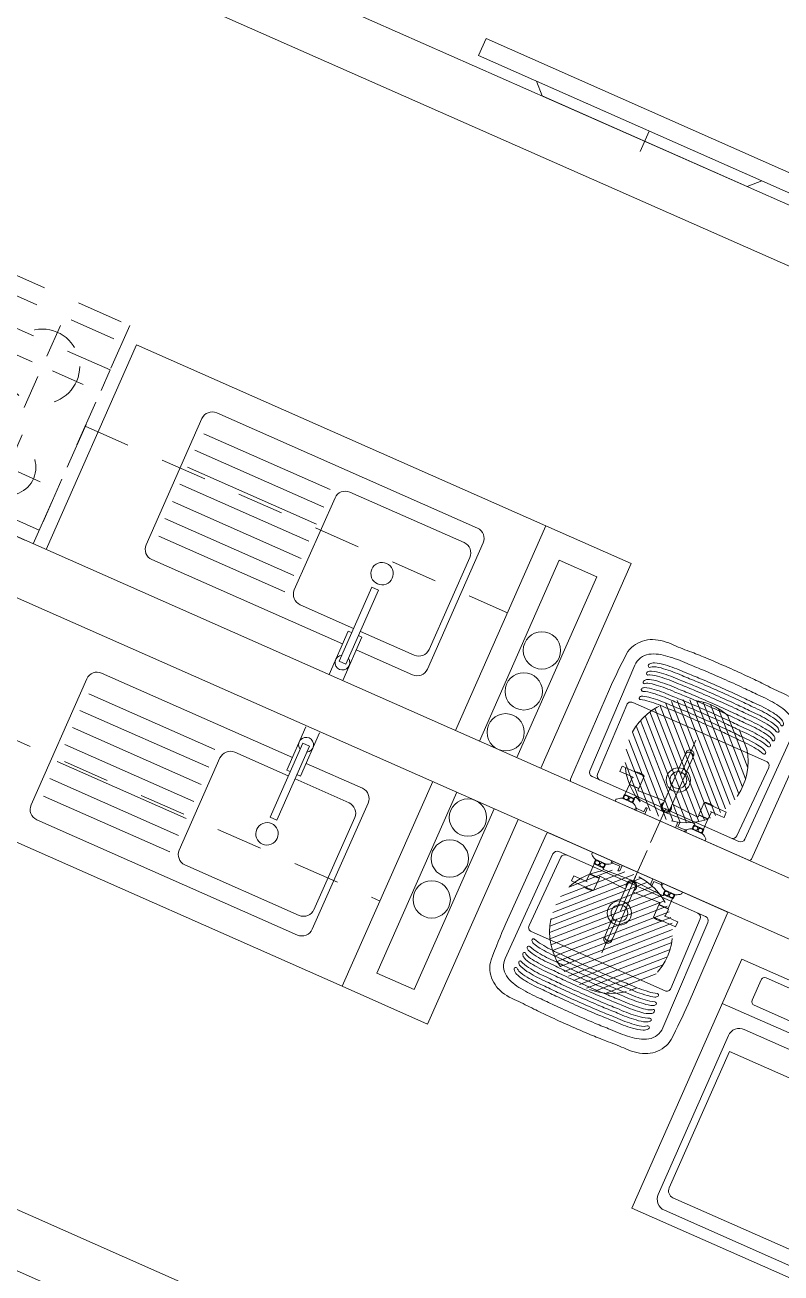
# Model space of a CAD drawing. Header units: millimetres. Extents: x 2471 to 2909, y 1327 to 1568.
# Drawn here: x 2635.11 to 2637.137, y 1394.422 to 1397.768 of the extents above; entities that cross this region are included whole.
import ezdxf
from ezdxf.xclip import XClip

# ---------------------------------------------------------------- set-up
doc = ezdxf.new("R2010")
doc.units = ezdxf.units.MM
doc.header["$XCLIPFRAME"] = 2
doc.set_wipeout_variables(frame=1)
for name, pattern in [('ACAD_ISO07W100', [3, 0, -3]), ('DASHDOT', [1, 0.5, -0.25, 0, -0.25]), ('HIDDEN', [0.375, 0.25, -0.125]), ('HIDDEN2', [0.1875, 0.125, -0.0625])]:
    doc.linetypes.add(name, pattern=pattern)
doc.layers.get('0').update_dxf_attribs({"color": 251, "lineweight": 9})
for name, color, linetype, lineweight in [('A-04', 251, 'Continuous', 13), ('A-ESTRUCTURA-HATCH', 251, 'Continuous', 13), ('A-HATCH', 251, 'Continuous', 13), ('A-MOBILIARIO', 251, 'Continuous', 13), ('A-MURO BAJO', 251, 'Continuous', 13), ('A-MUROS', 251, 'Continuous', 13), ('A-PROYECCIONES', 251, 'HIDDEN', 13), ('DLP_EQUIPAMIENTO', 251, 'Continuous', 13), ('DLP_VERDE', 251, 'Continuous', 13)]:
    doc.layers.add(name, color=color, linetype=linetype, lineweight=lineweight)

# ---------------------------------------------------------------- blocks, each defined once
blk = doc.blocks.new('EST P1')
at = {"layer": 'A-ESTRUCTURA-HATCH'}
h = blk.add_hatch(dxfattribs=at)
h.set_pattern_fill('ANSI31', color=256, scale=0.02)
h.set_pattern_definition([(45, (-226392.07709, -8188203.05961), (-0.04490128060535, 0.04490128060535), [])])
h.paths.add_polyline_path([(-3.61, 5.05), (-3.61, 4.85), (-44.785, 4.85), (-44.785, -0.15), (-46.99, -0.15), (-46.99, -11.15), (-3.61, -11.1501), (-3.61, -11.4001), (-47.24, -11.4001), (-47.24, 0.15), (-45.035, 0.15), (-45.035, 5.05)])
h.paths.add_polyline_path([(5.8757, 4.85), (5.8757, 5.05), (35.53, 5.05), (35.53, 4.85)])
h.paths.add_polyline_path([(47.915, 5.05), (35.58, 5.05), (35.58, 4.85), (47.915, 4.85)])
h.paths.add_polyline_path([(51.865, 4.85), (53.3757, 4.85), (53.3757, 5.05), (51.865, 5.05)])
edge = h.paths.add_edge_path()
edge.add_arc((63.3007, -0.15), 9.7, 360, 540)
edge.add_line((53.6007, -0.15), (53.8007, -0.15))
edge.add_arc((63.3007, -0.15), 9.5, 0.90471, 180, ccw=False)
edge.add_line((72.7995, 0), (70.3507, 0))
edge.add_line((70.3507, 0), (70.3507, -0.1499))
edge.add_line((70.3507, -0.1499), (73.0007, -0.15))
edge = h.paths.add_edge_path()
edge.add_arc((63.3007, -0.15), 3.3, 0.0009, 49.9947)
edge.add_line((65.4221, 2.3777), (65.4222, -0.15))
edge.add_line((65.4222, -0.15), (65.2722, -0.15))
edge.add_line((65.2722, -0.15), (65.2721, 2.4964))
edge.add_arc((63.3007, -0.15), 3.3, 53.3166, 180)
edge.add_line((60.0007, -0.15), (59.8007, -0.15))
edge.add_arc((63.3007, -0.15), 3.5, 2.4574, 179.9999, ccw=False)
edge.add_line((66.7975, 0.0001), (69.4507, 0))
edge.add_line((69.4507, 0), (69.4507, -0.1499))
edge.add_line((69.4507, -0.1499), (66.6007, -0.1499))
h.paths.add_polyline_path([(-3.56, -11.15), (35.53, -11.15), (35.53, -11.4001), (-3.56, -11.4001)])
h.paths.add_polyline_path([(35.58, -11.1501), (71.88, -11.1501), (71.88, -11.4001), (35.58, -11.4)])
blk = doc.blocks.new('A$C47ad906b')
at = {"linetype": 'ACAD_ISO07W100'}
blk.add_blockref('EST P1', (27.0859, 53.6317), dxfattribs=at)
blk = doc.blocks.new('MEZCLADORA-P')
at = {"color": 251, "linetype": 'DASHDOT', "ltscale": 0.07}
blk.add_line((0, 0.2633), (0, -0.2869), dxfattribs=at)
at = {"color": 7}
for p, q in [((-0.1318, 0), (-0.0713, 0)), ((-0.0713, 0), (-0.0713, -0.0048)), ((0.0714, 0), (0.1319, 0)), ((0.1319, 0), (0.1319, -0.0048)), ((-0.1318, 0), (-0.1318, -0.0048)), ((-0.1178, -0.0145), (-0.0853, -0.0145)), ((-0.0875, -0.0265), (-0.1157, -0.0265)), ((-0.1141, -0.0265), (-0.1146, -0.027)), ((-0.0886, -0.027), (-0.1146, -0.027)), ((-0.1146, -0.027), (-0.1146, -0.056)), ((-0.0891, -0.0265), (-0.0886, -0.027)), ((-0.0886, -0.027), (-0.0886, -0.0285)), ((-0.0865, -0.0305), (-0.0015, -0.0262)), ((0.086, -0.0304), (0.0015, -0.0262)), ((0.0714, 0), (0.0714, -0.0048)), ((0.0854, -0.0145), (0.1179, -0.0145)), ((0.1157, -0.0265), (0.0875, -0.0265)), ((0.0886, -0.0265), (0.0881, -0.027)), ((0.1151, -0.027), (0.0881, -0.027)), ((0.0881, -0.0285), (0.0881, -0.027)), ((0.1146, -0.0265), (0.1151, -0.027)), ((0.1151, -0.056), (0.1151, -0.027)), ((-0.0876, -0.057), (-0.1156, -0.057)), ((-0.1156, -0.057), (-0.1156, -0.078)), ((-0.1146, -0.056), (-0.0886, -0.056)), ((-0.1141, -0.0565), (-0.1146, -0.056)), ((-0.0891, -0.0565), (-0.1141, -0.0565)), ((-0.0891, -0.0565), (-0.0886, -0.056)), ((-0.0886, -0.0525), (-0.0886, -0.056)), ((-0.0876, -0.057), (-0.0876, -0.093)), ((-0.0865, -0.0505), (-0.011, -0.0543)), ((-0.011, -0.0405), (-0.011, -0.0805)), ((0.011, -0.0805), (0.011, -0.0405)), ((0.086, -0.0506), (0.011, -0.0543)), ((0.1156, -0.057), (0.0876, -0.057)), ((0.0876, -0.057), (0.0876, -0.093)), ((0.0881, -0.056), (0.0881, -0.0525)), ((0.0881, -0.056), (0.1151, -0.056)), ((0.0886, -0.0565), (0.0881, -0.056)), ((0.1146, -0.0565), (0.0886, -0.0565)), ((0.0896, -0.0565), (0.0896, -0.057)), ((0.0926, -0.0379), (0.0926, -0.0379)), ((0.1136, -0.0565), (0.1136, -0.057)), ((0.1146, -0.0565), (0.1151, -0.056)), ((0.1156, -0.057), (0.1156, -0.078)), ((-0.1526, -0.078), (-0.1501, -0.078)), ((-0.1526, -0.093), (-0.1526, -0.078)), ((-0.1501, -0.093), (-0.1526, -0.093)), ((-0.1242, -0.078), (-0.1501, -0.078)), ((-0.1501, -0.093), (-0.1242, -0.093)), ((-0.1129, -0.078), (-0.1242, -0.078)), ((-0.1242, -0.093), (-0.1129, -0.093)), ((-0.1137, -0.093), (-0.1137, -0.0932)), ((-0.0876, -0.093), (-0.1129, -0.093)), ((-0.1031, -0.0954), (-0.1001, -0.0954)), ((-0.0895, -0.093), (-0.0895, -0.0932)), ((-0.011, -0.0805), (-0.011, -0.1514)), ((0.011, -0.0805), (0.011, -0.1514)), ((0.1129, -0.093), (0.0876, -0.093)), ((0.0895, -0.093), (0.0895, -0.0932)), ((0.1001, -0.0954), (0.1031, -0.0954)), ((0.1242, -0.078), (0.1129, -0.078)), ((0.1129, -0.093), (0.1242, -0.093)), ((0.1137, -0.093), (0.1137, -0.0932)), ((0.1501, -0.078), (0.1242, -0.078)), ((0.1242, -0.093), (0.1501, -0.093)), ((0.1501, -0.078), (0.1526, -0.078)), ((0.1526, -0.093), (0.1501, -0.093)), ((0.1526, -0.093), (0.1526, -0.078)), ((-0.011, -0.1514), (-0.011, -0.1885)), ((0.011, -0.1885), (0.011, -0.1514)), ((-0.011, -0.1885), (-0.011, -0.1905)), ((-0.011, -0.1969), (-0.011, -0.1905)), ((0.011, -0.1885), (0.011, -0.1905)), ((0.011, -0.1969), (0.011, -0.1905))]:
    blk.add_line(p, q, dxfattribs=at)
for centre, radius, start, end in [((-0.1303, -0.0048), 0.0015, 180, 228.4626), ((-0.0982, 0.0315), 0.05, 228.4626, 246.8453), ((-0.1083, -0.0205), 0.0095, 140.8333, 144.6655), ((-0.1083, -0.0205), 0.0095, 215.3345, 219.1667), ((-0.0948, -0.0205), 0.0095, 35.3345, 39.1667), ((-0.0948, -0.0205), 0.0095, 320.8333, 324.6655), ((-0.105, 0.0315), 0.05, 293.1547, 311.5374), ((-0.0728, -0.0048), 0.0015, 311.5374, 0), ((0, -0.0405), 0.0143, 320.0451, 219.9549), ((0, -0.0405), 0.0143, 320.5275, 219.4725), ((0, -0.0405), 0.014, 321.7868, 218.2132), ((0, -0.0405), 0.011, 0, 180), ((0.0729, -0.0048), 0.0015, 180, 228.4626), ((0.105, 0.0315), 0.05, 228.4626, 246.8453), ((0.0949, -0.0205), 0.0095, 140.8333, 144.6655), ((0.0949, -0.0205), 0.0095, 215.3345, 219.1667), ((0.1084, -0.0205), 0.0095, 35.3345, 39.1667), ((0.1084, -0.0205), 0.0095, 320.8333, 324.6655), ((0.0982, 0.0315), 0.05, 293.1547, 311.5374), ((0.1304, -0.0048), 0.0015, 311.5374, 0), ((-0.1127, -0.0932), 0.001, 180, 255.7593), ((-0.1031, -0.0554), 0.04, 255.7593, 270), ((-0.1001, -0.0554), 0.04, 270, 284.2407), ((-0.0905, -0.0932), 0.001, 284.2407, 0), ((0.0905, -0.0932), 0.001, 180, 255.7593), ((0.1001, -0.0554), 0.04, 255.7593, 270), ((0.1031, -0.0554), 0.04, 270, 284.2407), ((0.1127, -0.0932), 0.001, 284.2407, 0)]:
    blk.add_arc(centre, radius, start, end, dxfattribs=at)
for centre, major_axis, ratio, start_param, end_param in [((-0.0016, -0.0243), (0.00195, 0.00019), 0.977728, 4.694416, 4.711947), ((0.0016, -0.0243), (0.00197, -0.00016), 0.989596, 4.695691, 4.715329), ((0, -0.1905), (-0.011, 0), 0.927184, 0, 3.141593), ((0, -0.1905), (0.011, 0), 0.927184, 3.141593, 6.283185)]:
    blk.add_ellipse(centre, major_axis=major_axis, ratio=ratio, start_param=start_param, end_param=end_param, dxfattribs=at)
for points, knots in [([(-0.1161, -0.026), (-0.1161, -0.026), (-0.1161, -0.0259), (-0.1161, -0.0257), (-0.1161, -0.0255), (-0.1161, -0.0251), (-0.1161, -0.0248), (-0.1161, -0.0244), (-0.1161, -0.0242), (-0.1161, -0.0237), (-0.1161, -0.0234), (-0.1161, -0.0228), (-0.1161, -0.0223), (-0.1161, -0.0214), (-0.1161, -0.0209), (-0.1161, -0.0201), (-0.1161, -0.0196), (-0.1161, -0.0187), (-0.1161, -0.0182), (-0.1161, -0.0176), (-0.1161, -0.0173), (-0.1161, -0.0168), (-0.1161, -0.0166), (-0.1161, -0.0162), (-0.1161, -0.0159), (-0.1161, -0.0155), (-0.1161, -0.0153), (-0.1161, -0.0151), (-0.1161, -0.015), (-0.1161, -0.015)], [1.912506, 1.912506, 1.912506, 1.912506, 2.09167, 2.09167, 2.270834, 2.270834, 2.409757, 2.409757, 2.503909, 2.503909, 2.59806, 2.59806, 2.741232, 2.741232, 2.868759, 2.868759, 2.996286, 2.996286, 3.139457, 3.139457, 3.233609, 3.233609, 3.32776, 3.32776, 3.466683, 3.466683, 3.645847, 3.645847, 3.825012, 3.825012, 3.825012, 3.825012]), ([(-0.1088, -0.026), (-0.1083, -0.026), (-0.1078, -0.0259), (-0.1067, -0.0257), (-0.1061, -0.0255), (-0.1053, -0.0251), (-0.1049, -0.0248), (-0.1043, -0.0244), (-0.1041, -0.0242), (-0.1036, -0.0237), (-0.1034, -0.0234), (-0.103, -0.0228), (-0.1028, -0.0223), (-0.1026, -0.0214), (-0.1025, -0.0209), (-0.1025, -0.0201), (-0.1026, -0.0196), (-0.1028, -0.0187), (-0.103, -0.0182), (-0.1034, -0.0176), (-0.1036, -0.0173), (-0.1041, -0.0168), (-0.1043, -0.0166), (-0.1049, -0.0162), (-0.1053, -0.0159), (-0.1061, -0.0155), (-0.1067, -0.0153), (-0.1078, -0.0151), (-0.1083, -0.015), (-0.1088, -0.015), (-0.1094, -0.015), (-0.1099, -0.0151), (-0.111, -0.0153), (-0.1116, -0.0155), (-0.1124, -0.0159), (-0.1128, -0.0162), (-0.1134, -0.0166), (-0.1136, -0.0168), (-0.1141, -0.0173), (-0.1143, -0.0176), (-0.1147, -0.0182), (-0.1149, -0.0187), (-0.1151, -0.0196), (-0.1152, -0.0201), (-0.1152, -0.0209), (-0.1151, -0.0214), (-0.1149, -0.0223), (-0.1147, -0.0228), (-0.1143, -0.0234), (-0.1141, -0.0237), (-0.1136, -0.0242), (-0.1134, -0.0244), (-0.1128, -0.0248), (-0.1124, -0.0251), (-0.1116, -0.0255), (-0.111, -0.0257), (-0.1099, -0.0259), (-0.1094, -0.026), (-0.1088, -0.026)], [1.912506, 1.912506, 1.912506, 1.912506, 2.09167, 2.09167, 2.270834, 2.270834, 2.409757, 2.409757, 2.503909, 2.503909, 2.59806, 2.59806, 2.741232, 2.741232, 2.868759, 2.868759, 2.996286, 2.996286, 3.139457, 3.139457, 3.233609, 3.233609, 3.32776, 3.32776, 3.466683, 3.466683, 3.645847, 3.645847, 3.825012, 3.825012, 3.825012, 4.004176, 4.004176, 4.18334, 4.18334, 4.322263, 4.322263, 4.416415, 4.416415, 4.510566, 4.510566, 4.653737, 4.653737, 4.781264, 4.781264, 4.908792, 4.908792, 5.051963, 5.051963, 5.146114, 5.146114, 5.240266, 5.240266, 5.379189, 5.379189, 5.558353, 5.558353, 5.737517, 5.737517, 5.737517, 5.737517]), ([(-0.0944, -0.026), (-0.0938, -0.026), (-0.0933, -0.0259), (-0.0922, -0.0257), (-0.0916, -0.0255), (-0.0908, -0.0251), (-0.0904, -0.0248), (-0.0898, -0.0244), (-0.0896, -0.0242), (-0.0891, -0.0237), (-0.0889, -0.0234), (-0.0885, -0.0228), (-0.0883, -0.0223), (-0.0881, -0.0214), (-0.088, -0.0209), (-0.088, -0.0201), (-0.0881, -0.0196), (-0.0883, -0.0187), (-0.0885, -0.0182), (-0.0889, -0.0176), (-0.0891, -0.0173), (-0.0896, -0.0168), (-0.0898, -0.0166), (-0.0904, -0.0162), (-0.0908, -0.0159), (-0.0916, -0.0155), (-0.0922, -0.0153), (-0.0933, -0.0151), (-0.0938, -0.015), (-0.0944, -0.015), (-0.0949, -0.015), (-0.0954, -0.0151), (-0.0965, -0.0153), (-0.0971, -0.0155), (-0.0979, -0.0159), (-0.0983, -0.0162), (-0.0989, -0.0166), (-0.0991, -0.0168), (-0.0996, -0.0173), (-0.0998, -0.0176), (-0.1002, -0.0182), (-0.1004, -0.0187), (-0.1006, -0.0196), (-0.1007, -0.0201), (-0.1007, -0.0209), (-0.1006, -0.0214), (-0.1004, -0.0223), (-0.1002, -0.0228), (-0.0998, -0.0234), (-0.0996, -0.0237), (-0.0991, -0.0242), (-0.0989, -0.0244), (-0.0983, -0.0248), (-0.0979, -0.0251), (-0.0971, -0.0255), (-0.0965, -0.0257), (-0.0954, -0.0259), (-0.0949, -0.026), (-0.0944, -0.026)], [-1.912506, -1.912506, -1.912506, -1.912506, -1.733342, -1.733342, -1.554177, -1.554177, -1.415254, -1.415254, -1.321103, -1.321103, -1.226951, -1.226951, -1.08378, -1.08378, -0.956253, -0.956253, -0.828726, -0.828726, -0.685555, -0.685555, -0.591403, -0.591403, -0.497251, -0.497251, -0.358328, -0.358328, -0.179164, -0.179164, 0, 0, 0, 0.179164, 0.179164, 0.358328, 0.358328, 0.497251, 0.497251, 0.591403, 0.591403, 0.685555, 0.685555, 0.828726, 0.828726, 0.956253, 0.956253, 1.08378, 1.08378, 1.226951, 1.226951, 1.321103, 1.321103, 1.415254, 1.415254, 1.554177, 1.554177, 1.733342, 1.733342, 1.912506, 1.912506, 1.912506, 1.912506]), ([(-0.0886, -0.0285), (-0.0886, -0.0287), (-0.0886, -0.0289), (-0.0884, -0.0293), (-0.0883, -0.0295), (-0.0881, -0.0299), (-0.0879, -0.03), (-0.0876, -0.0303), (-0.0874, -0.0303), (-0.0869, -0.0305), (-0.0867, -0.0305), (-0.0865, -0.0305)], [0.0014961, 0.0014961, 0.0014961, 0.0014961, 0.0628341, 0.0628341, 0.1278738, 0.1278738, 0.192655, 0.192655, 0.2586819, 0.2586819, 0.3211409, 0.3211409, 0.3211409, 0.3211409]), ([(-0.0871, -0.015), (-0.0871, -0.015), (-0.0871, -0.0151), (-0.0871, -0.0153), (-0.0871, -0.0155), (-0.0871, -0.0159), (-0.0871, -0.0162), (-0.0871, -0.0166), (-0.0871, -0.0168), (-0.0871, -0.0173), (-0.0871, -0.0176), (-0.0871, -0.0182), (-0.0871, -0.0187), (-0.0871, -0.0196), (-0.0871, -0.0201), (-0.0871, -0.0209), (-0.0871, -0.0214), (-0.0871, -0.0223), (-0.0871, -0.0228), (-0.0871, -0.0234), (-0.0871, -0.0237), (-0.0871, -0.0242), (-0.0871, -0.0244), (-0.0871, -0.0248), (-0.0871, -0.0251), (-0.0871, -0.0255), (-0.0871, -0.0257), (-0.0871, -0.0259), (-0.0871, -0.026), (-0.0871, -0.026)], [0, 0, 0, 0, 0.179164, 0.179164, 0.358328, 0.358328, 0.497251, 0.497251, 0.591403, 0.591403, 0.685555, 0.685555, 0.828726, 0.828726, 0.956253, 0.956253, 1.08378, 1.08378, 1.226951, 1.226951, 1.321103, 1.321103, 1.415254, 1.415254, 1.554177, 1.554177, 1.733342, 1.733342, 1.912506, 1.912506, 1.912506, 1.912506]), ([(0.0014, -0.0262), (0.0014, -0.0262), (0.0014, -0.0262), (0.0015, -0.0262), (0.0015, -0.0262), (0.0015, -0.0262)], [0, 0, 0, 0, 0.003858876, 0.003858876, 0.005459734, 0.005459734, 0.005459734, 0.005459734]), ([(0.086, -0.0305), (0.0862, -0.0305), (0.0864, -0.0304), (0.0869, -0.0303), (0.0871, -0.0302), (0.0874, -0.03), (0.0876, -0.0298), (0.0878, -0.0295), (0.0879, -0.0293), (0.0881, -0.0289), (0.0881, -0.0287), (0.0881, -0.0285)], [0.0009309, 0.0009309, 0.0009309, 0.0009309, 0.0631461, 0.0631461, 0.1284888, 0.1284888, 0.1937028, 0.1937028, 0.260157, 0.260157, 0.3196739, 0.3196739, 0.3196739, 0.3196739]), ([(0.0871, -0.026), (0.0871, -0.026), (0.0871, -0.0259), (0.0871, -0.0257), (0.0871, -0.0255), (0.0871, -0.0251), (0.0871, -0.0248), (0.0871, -0.0244), (0.0871, -0.0242), (0.0871, -0.0237), (0.0871, -0.0234), (0.0871, -0.0228), (0.0871, -0.0223), (0.0871, -0.0214), (0.0871, -0.0209), (0.0871, -0.0201), (0.0871, -0.0196), (0.0871, -0.0187), (0.0871, -0.0182), (0.0871, -0.0176), (0.0871, -0.0173), (0.0871, -0.0168), (0.0871, -0.0166), (0.0871, -0.0162), (0.0871, -0.0159), (0.0871, -0.0155), (0.0871, -0.0153), (0.0871, -0.0151), (0.0871, -0.015), (0.0871, -0.015)], [1.912506, 1.912506, 1.912506, 1.912506, 2.09167, 2.09167, 2.270834, 2.270834, 2.409757, 2.409757, 2.503909, 2.503909, 2.59806, 2.59806, 2.741232, 2.741232, 2.868759, 2.868759, 2.996286, 2.996286, 3.139457, 3.139457, 3.233609, 3.233609, 3.32776, 3.32776, 3.466683, 3.466683, 3.645847, 3.645847, 3.825012, 3.825012, 3.825012, 3.825012]), ([(0.0944, -0.026), (0.0949, -0.026), (0.0954, -0.0259), (0.0965, -0.0257), (0.0971, -0.0255), (0.0979, -0.0251), (0.0983, -0.0248), (0.0989, -0.0244), (0.0991, -0.0242), (0.0996, -0.0237), (0.0998, -0.0234), (0.1002, -0.0228), (0.1004, -0.0223), (0.1006, -0.0214), (0.1007, -0.0209), (0.1007, -0.0201), (0.1006, -0.0196), (0.1004, -0.0187), (0.1002, -0.0182), (0.0998, -0.0176), (0.0996, -0.0173), (0.0991, -0.0168), (0.0989, -0.0166), (0.0983, -0.0162), (0.0979, -0.0159), (0.0971, -0.0155), (0.0965, -0.0153), (0.0954, -0.0151), (0.0949, -0.015), (0.0944, -0.015), (0.0938, -0.015), (0.0933, -0.0151), (0.0922, -0.0153), (0.0916, -0.0155), (0.0908, -0.0159), (0.0904, -0.0162), (0.0898, -0.0166), (0.0896, -0.0168), (0.0891, -0.0173), (0.0889, -0.0176), (0.0885, -0.0182), (0.0883, -0.0187), (0.0881, -0.0196), (0.088, -0.0201), (0.088, -0.0209), (0.0881, -0.0214), (0.0883, -0.0223), (0.0885, -0.0228), (0.0889, -0.0234), (0.0891, -0.0237), (0.0896, -0.0242), (0.0898, -0.0244), (0.0904, -0.0248), (0.0908, -0.0251), (0.0916, -0.0255), (0.0922, -0.0257), (0.0933, -0.0259), (0.0938, -0.026), (0.0944, -0.026)], [1.912506, 1.912506, 1.912506, 1.912506, 2.09167, 2.09167, 2.270834, 2.270834, 2.409757, 2.409757, 2.503909, 2.503909, 2.59806, 2.59806, 2.741232, 2.741232, 2.868759, 2.868759, 2.996286, 2.996286, 3.139457, 3.139457, 3.233609, 3.233609, 3.32776, 3.32776, 3.466683, 3.466683, 3.645847, 3.645847, 3.825012, 3.825012, 3.825012, 4.004176, 4.004176, 4.18334, 4.18334, 4.322263, 4.322263, 4.416415, 4.416415, 4.510566, 4.510566, 4.653737, 4.653737, 4.781264, 4.781264, 4.908792, 4.908792, 5.051963, 5.051963, 5.146114, 5.146114, 5.240266, 5.240266, 5.379189, 5.379189, 5.558353, 5.558353, 5.737517, 5.737517, 5.737517, 5.737517]), ([(0.1088, -0.026), (0.1094, -0.026), (0.1099, -0.0259), (0.111, -0.0257), (0.1116, -0.0255), (0.1124, -0.0251), (0.1128, -0.0248), (0.1134, -0.0244), (0.1136, -0.0242), (0.1141, -0.0237), (0.1143, -0.0234), (0.1147, -0.0228), (0.1149, -0.0223), (0.1151, -0.0214), (0.1152, -0.0209), (0.1152, -0.0201), (0.1151, -0.0196), (0.1149, -0.0187), (0.1147, -0.0182), (0.1143, -0.0176), (0.1141, -0.0173), (0.1136, -0.0168), (0.1134, -0.0166), (0.1128, -0.0162), (0.1124, -0.0159), (0.1116, -0.0155), (0.111, -0.0153), (0.1099, -0.0151), (0.1094, -0.015), (0.1088, -0.015), (0.1083, -0.015), (0.1078, -0.0151), (0.1067, -0.0153), (0.1061, -0.0155), (0.1053, -0.0159), (0.1049, -0.0162), (0.1043, -0.0166), (0.1041, -0.0168), (0.1036, -0.0173), (0.1034, -0.0176), (0.103, -0.0182), (0.1028, -0.0187), (0.1026, -0.0196), (0.1025, -0.0201), (0.1025, -0.0209), (0.1026, -0.0214), (0.1028, -0.0223), (0.103, -0.0228), (0.1034, -0.0234), (0.1036, -0.0237), (0.1041, -0.0242), (0.1043, -0.0244), (0.1049, -0.0248), (0.1053, -0.0251), (0.1061, -0.0255), (0.1067, -0.0257), (0.1078, -0.0259), (0.1083, -0.026), (0.1088, -0.026)], [-1.912506, -1.912506, -1.912506, -1.912506, -1.733342, -1.733342, -1.554177, -1.554177, -1.415254, -1.415254, -1.321103, -1.321103, -1.226951, -1.226951, -1.08378, -1.08378, -0.956253, -0.956253, -0.828726, -0.828726, -0.685555, -0.685555, -0.591403, -0.591403, -0.497251, -0.497251, -0.358328, -0.358328, -0.179164, -0.179164, 0, 0, 0, 0.179164, 0.179164, 0.358328, 0.358328, 0.497251, 0.497251, 0.591403, 0.591403, 0.685555, 0.685555, 0.828726, 0.828726, 0.956253, 0.956253, 1.08378, 1.08378, 1.226951, 1.226951, 1.321103, 1.321103, 1.415254, 1.415254, 1.554177, 1.554177, 1.733342, 1.733342, 1.912506, 1.912506, 1.912506, 1.912506]), ([(0.1161, -0.015), (0.1161, -0.015), (0.1161, -0.0151), (0.1161, -0.0153), (0.1161, -0.0155), (0.1161, -0.0159), (0.1161, -0.0162), (0.1161, -0.0166), (0.1161, -0.0168), (0.1161, -0.0173), (0.1161, -0.0176), (0.1161, -0.0182), (0.1161, -0.0187), (0.1161, -0.0196), (0.1161, -0.0201), (0.1161, -0.0209), (0.1161, -0.0214), (0.1161, -0.0223), (0.1161, -0.0228), (0.1161, -0.0234), (0.1161, -0.0237), (0.1161, -0.0242), (0.1161, -0.0244), (0.1161, -0.0248), (0.1161, -0.0251), (0.1161, -0.0255), (0.1161, -0.0257), (0.1161, -0.0259), (0.1161, -0.026), (0.1161, -0.026)], [0, 0, 0, 0, 0.179164, 0.179164, 0.358328, 0.358328, 0.497251, 0.497251, 0.591403, 0.591403, 0.685555, 0.685555, 0.828726, 0.828726, 0.956253, 0.956253, 1.08378, 1.08378, 1.226951, 1.226951, 1.321103, 1.321103, 1.415254, 1.415254, 1.554177, 1.554177, 1.733342, 1.733342, 1.912506, 1.912506, 1.912506, 1.912506]), ([(-0.0865, -0.0505), (-0.0867, -0.0505), (-0.0869, -0.0505), (-0.0873, -0.0507), (-0.0875, -0.0507), (-0.0879, -0.051), (-0.0881, -0.0511), (-0.0883, -0.0515), (-0.0884, -0.0517), (-0.0886, -0.0521), (-0.0886, -0.0523), (-0.0886, -0.0525)], [0, 0, 0, 0, 0.0632739, 0.0632739, 0.1284986, 0.1284986, 0.1931331, 0.1931331, 0.2588948, 0.2588948, 0.322347, 0.322347, 0.322347, 0.322347]), ([(0.0881, -0.0525), (0.0881, -0.0523), (0.0881, -0.0521), (0.0879, -0.0517), (0.0878, -0.0515), (0.0876, -0.0512), (0.0874, -0.051), (0.0871, -0.0508), (0.0869, -0.0507), (0.0864, -0.0506), (0.0862, -0.0505), (0.086, -0.0505)], [0.0009616, 0.0009616, 0.0009616, 0.0009616, 0.0627142, 0.0627142, 0.1276947, 0.1276947, 0.1924362, 0.1924362, 0.2584085, 0.2584085, 0.3218037, 0.3218037, 0.3218037, 0.3218037]), ([(0.011, -0.1969), (0.011, -0.198), (0.0108, -0.199), (0.0101, -0.2011), (0.0095, -0.2021), (0.0082, -0.2038), (0.0073, -0.2046), (0.0054, -0.2059), (0.0043, -0.2064), (0.0021, -0.207), (0.0009, -0.2072), (-0.0015, -0.2071), (-0.0026, -0.2069), (-0.0048, -0.2062), (-0.0059, -0.2056), (-0.0077, -0.2042), (-0.0085, -0.2034), (-0.0098, -0.2016), (-0.0103, -0.2006), (-0.0109, -0.1987), (-0.011, -0.1978), (-0.011, -0.1969)], [4.328417, 4.328417, 4.328417, 4.328417, 4.64395, 4.64395, 4.960575, 4.960575, 5.279717, 5.279717, 5.601363, 5.601363, 5.924602, 5.924602, 6.248311, 6.248311, 6.571371, 6.571371, 6.892655, 6.892655, 7.211325, 7.211325, 7.470009, 7.470009, 7.470009, 7.470009])]:
    blk.add_open_spline(points, degree=3, knots=knots, dxfattribs=at)
for points in [[(-0.0015, -0.0262), (-0.0015, -0.0262), (-0.0015, -0.0262), (-0.0015, -0.0262)], [(-0.0015, -0.0262), (-0.0015, -0.0262), (-0.0014, -0.0262), (-0.0014, -0.0262)], [(0.0015, -0.0262), (0.0015, -0.0262), (0.0015, -0.0262), (0.0015, -0.0262)], [(-0.093, -0.0371), (-0.093, -0.0371), (-0.093, -0.0371), (-0.093, -0.0371)], [(-0.0886, -0.0525), (-0.0886, -0.0525), (-0.0886, -0.0525), (-0.0886, -0.0525)], [(-0.0865, -0.0505), (-0.0865, -0.0505), (-0.0865, -0.0505), (-0.0865, -0.0505)], [(0.0881, -0.0525), (0.0881, -0.0525), (0.0881, -0.0525), (0.0881, -0.0525)]]:
    blk.add_open_spline(points, degree=3, dxfattribs=at)
blk = doc.blocks.new('LAV-AMAZ-LAV_01')
blk.add_wipeout([(0.26, 0), (0.2622, -0.0005), (0.2636, -0.0015), (0.2646, -0.0029), (0.265, -0.005), (0.2669, -0.2686), (0.2669, -0.2806), (0.2668, -0.3016), (0.2663, -0.3212), (0.2658, -0.3369), (0.2649, -0.3544), (0.2637, -0.3738), (0.2622, -0.3835), (0.2599, -0.3912), (0.256, -0.3998), (0.2526, -0.4053), (0.248, -0.4118), (0.2384, -0.4219), (0.2336, -0.426), (0.2274, -0.4303), (0.2218, -0.4337), (0.2153, -0.4368), (0.2095, -0.4389), (0.2006, -0.4416), (0.191, -0.4437), (0.1829, -0.445), (0.1696, -0.4461), (0.165, -0.4462), (0.1572, -0.4459), (0.1314, -0.4466), (0.1057, -0.4481), (0.0834, -0.4489), (0.0611, -0.4495), (0.0413, -0.4498), (0.0031, -0.45), (-0.0305, -0.4499), (-0.0611, -0.4495), (-0.0834, -0.4489), (-0.1057, -0.4481), (-0.1314, -0.4466), (-0.1572, -0.4459), (-0.165, -0.4462), (-0.1772, -0.4456), (-0.1867, -0.4445), (-0.1955, -0.4428), (-0.2037, -0.4407), (-0.2104, -0.4386), (-0.2153, -0.4368), (-0.223, -0.433), (-0.231, -0.4279), (-0.2384, -0.4219), (-0.245, -0.4153), (-0.2509, -0.4079), (-0.2556, -0.4005), (-0.2593, -0.3928), (-0.2612, -0.3876), (-0.2627, -0.3815), (-0.2637, -0.3738), (-0.2647, -0.3576), (-0.2655, -0.3419), (-0.2661, -0.3284), (-0.2663, -0.3212), (-0.2667, -0.3081), (-0.2669, -0.2902), (-0.2669, -0.2686), (-0.2665, -0.2127), (-0.266, -0.1368), (-0.265, -0.005), (-0.2647, -0.0032), (-0.2636, -0.0015), (-0.2621, -0.0004), (-0.26, 0)])
for p, q in [((0.26, 0), (-0.26, 0)), ((-0.265, -0.005), (-0.2669, -0.2686)), ((0.265, -0.005), (0.2669, -0.2686)), ((-0.2271, -0.0469), (-0.2308, -0.3547)), ((0.2151, -0.035), (-0.2151, -0.035)), ((-0.208, -0.2488), (-0.2042, -0.0468)), ((0.208, -0.2488), (0.2042, -0.0468)), ((0.2271, -0.0469), (0.2308, -0.3547)), ((0, -0.261), (-0.196, -0.261)), ((0, -0.261), (0.196, -0.261))]:
    blk.add_line(p, q)
at = {"color": 7}
for points in [[(-0.0001, -0.31, -0.004924), (-0.06, -0.3095, -0.005443), (-0.1041, -0.3081, -0.041272), (-0.157, -0.305, -0.066903), (-0.1829, -0.2992, -0.004021)], [(-0.0001, -0.286, -0.004924), (-0.06, -0.2855, -0.005443), (-0.1041, -0.2841, -0.041272), (-0.157, -0.281, -0.059773), (-0.1802, -0.2762, -0.37117)], [(-0.0001, -0.297, -0.004924), (-0.06, -0.2965, -0.005443), (-0.1041, -0.2951, -0.041272), (-0.157, -0.292, -0.045554), (-0.1778, -0.2875)], [(0.0001, -0.286, 0.004924), (0.06, -0.2855, 0.005443), (0.1041, -0.2841, 0.041272), (0.157, -0.281, 0.059773), (0.1802, -0.2762, 0.37117)], [(0.0001, -0.297, 0.004924), (0.06, -0.2965, 0.005443), (0.1041, -0.2951, 0.041272), (0.157, -0.292, 0.045554), (0.1778, -0.2875)], [(0.0001, -0.31, 0.004924), (0.06, -0.3095, 0.005443), (0.1041, -0.3081, 0.041272), (0.157, -0.305, 0.066903), (0.1829, -0.2992, 0.004021)], [(-0.0001, -0.334, -0.004924), (-0.06, -0.3335, -0.005443), (-0.1041, -0.3321, -0.041272), (-0.157, -0.329, -0.078711), (-0.1799, -0.3243, -0.062731), (-0.1859, -0.3211, -0.37117)], [(-0.0001, -0.345, -0.004924), (-0.06, -0.3445, -0.005443), (-0.1041, -0.3431, -0.041272), (-0.157, -0.34, -0.078711), (-0.1799, -0.3353, -0.054156), (-0.1851, -0.3326, -0.37117)], [(-0.0001, -0.321, -0.004924), (-0.06, -0.3205, -0.005443), (-0.1041, -0.3191, -0.041272), (-0.157, -0.316, -0.068069), (-0.1833, -0.3101, -0.158546)], [(0.0001, -0.321, 0.004924), (0.06, -0.3205, 0.005443), (0.1041, -0.3191, 0.041272), (0.157, -0.316, 0.068069), (0.1833, -0.3101, 0.158546)], [(0.0001, -0.334, 0.004924), (0.06, -0.3335, 0.005443), (0.1041, -0.3321, 0.041272), (0.157, -0.329, 0.078711), (0.1799, -0.3243, 0.062731), (0.1859, -0.3211, 0.37117)], [(0.0001, -0.345, 0.004924), (0.06, -0.3445, 0.005443), (0.1041, -0.3431, 0.041272), (0.157, -0.34, 0.078711), (0.1799, -0.3353, 0.054156), (0.1851, -0.3326, 0.37117)], [(-0.0001, -0.369, -0.004924), (-0.06, -0.3685, -0.005443), (-0.1041, -0.3671, -0.041272), (-0.157, -0.364, -0.068174), (-0.1834, -0.358, -0.157546), (-0.1925, -0.3517, -0.375783)], [(-0.0001, -0.382, -0.004924), (-0.06, -0.3815, -0.005443), (-0.1041, -0.3801, -0.041272), (-0.157, -0.377, -0.068174), (-0.1834, -0.371, -0.088848), (-0.1902, -0.3667, -0.37117)], [(-0.0001, -0.358, -0.004924), (-0.06, -0.3575, -0.005443), (-0.1041, -0.3561, -0.041272), (-0.157, -0.353, -0.068174), (-0.1834, -0.347, -0.012686), (-0.1882, -0.3447)], [(0.0001, -0.358, 0.004924), (0.06, -0.3575, 0.005443), (0.1041, -0.3561, 0.041272), (0.157, -0.353, 0.068174), (0.1834, -0.347, 0.012686), (0.1882, -0.3447)], [(0.0001, -0.369, 0.004924), (0.06, -0.3685, 0.005443), (0.1041, -0.3671, 0.041272), (0.157, -0.364, 0.068174), (0.1834, -0.358, 0.157546), (0.1925, -0.3517, 0.375783)], [(0.0001, -0.382, 0.004924), (0.06, -0.3815, 0.005443), (0.1041, -0.3801, 0.041272), (0.157, -0.377, 0.068174), (0.1834, -0.371, 0.088848), (0.1902, -0.3667, 0.37117)], [(-0.0001, -0.393, -0.004924), (-0.06, -0.3925, -0.005443), (-0.1041, -0.3911, -0.041272), (-0.157, -0.388, -0.064512), (-0.1851, -0.3816, -0.157603), (-0.1966, -0.3724)], [(0.0001, -0.393, 0.004924), (0.06, -0.3925, 0.005443), (0.1041, -0.3911, 0.041272), (0.157, -0.388, 0.064512), (0.1851, -0.3816, 0.157603), (0.1966, -0.3724)]]:
    blk.add_lwpolyline(points, format="xyb", dxfattribs=at)
for points in [[(0, -0.417, -0.004925), (-0.0604, -0.4165, -0.00535), (-0.1043, -0.4151, -0.04023), (-0.1597, -0.4119, -0.10491), (-0.2087, -0.3967, -0.253945), (-0.2308, -0.3547, -0.253945)], [(0, -0.417, 0.004925), (0.0604, -0.4165, 0.00535), (0.1043, -0.4151, 0.04023), (0.1597, -0.4119, 0.10491), (0.2087, -0.3967, 0.253945), (0.2308, -0.3547, 0.253945)], [(-0.0611, -0.4495, 0.004927), (0, -0.45, 0.004927), (0.0611, -0.4495, 0.004927)]]:
    blk.add_lwpolyline(points, format="xyb")
for radius in [0.0325, 0.0225]:
    blk.add_circle((0, -0.12), radius)
for centre, radius, start, end in [((-0.26, -0.005), 0.005, 90, 179.5983), ((0.26, -0.005), 0.005, 0.4017, 90), ((-0.2151, -0.047), 0.012, 90, 179.3199), ((-0.1922, -0.047), 0.012, 90, 178.9249), ((0.1922, -0.047), 0.012, 1.0751, 90), ((0.2151, -0.047), 0.012, 0.6801, 90), ((-0.196, -0.249), 0.012, 178.9249, 270), ((0.196, -0.249), 0.012, 270, 1.0751), ((1.0777, -0.2806), 1.3446, 179.4878, 183.9734), ((-1.0777, -0.2806), 1.3446, 356.0266, 0.5122), ((-0.2016, -0.3694), 0.0623, 183.9734, 209.8873), ((-0.1812, -0.3586), 0.0853, 209.3798, 246.4528), ((0.1812, -0.3586), 0.0853, 293.5472, 330.6202), ((0.2016, -0.3694), 0.0623, 330.1127, 356.0266), ((-0.165, -0.3061), 0.14, 248.9414, 273.2067), ((-0.1653, -1.2669), 0.821, 85.8335, 89.4318), ((-0.0188, 1.6329), 2.0828, 267.6113, 268.8381), ((0.0188, 1.6329), 2.0828, 271.1619, 272.3887), ((0.1653, -1.2669), 0.821, 90.5682, 94.1665), ((0.165, -0.3061), 0.14, 266.7933, 291.0586)]:
    blk.add_arc(centre, radius, start, end)
for centre, radius, start, end in [((-0.1848, -0.3029), 0.00409, 62.4907, 198.722), ((-0.1812, -0.2801), 0.00402, 67.2152, 203.9492), ((-0.1728, -0.2741), 0.0143, 212.1454, 249.2708), ((0.1728, -0.2741), 0.0143, 290.7292, 327.8546), ((0.1812, -0.2801), 0.00402, 336.0508, 112.7848), ((0.1848, -0.3029), 0.00409, 341.278, 117.5093), ((-0.1843, -0.3232), 0.00817, 170.8884, 211.776), ((-0.189, -0.3225), 0.00344, 23.6624, 170.8884), ((-0.1807, -0.321), 0.0124, 211.776, 249.2633), ((-0.1792, -0.3009), 0.01, 198.722, 245.4682), ((0.1792, -0.3009), 0.01, 294.5318, 341.278), ((0.1807, -0.321), 0.0124, 290.7367, 328.224), ((0.189, -0.3225), 0.00344, 9.1116, 156.3376), ((0.1843, -0.3232), 0.00817, 328.224, 9.1116), ((-0.1935, -0.3694), 0.00427, 39.8792, 224.315), ((-0.1898, -0.3485), 0.00418, 67.1844, 229.4438), ((0.1898, -0.3485), 0.00418, 310.5562, 112.8156), ((0.1935, -0.3694), 0.00427, 315.685, 140.1208)]:
    blk.add_arc(centre, radius, start, end, dxfattribs=at)
blk.add_blockref('MEZCLADORA-P', (0, 0))
blk = doc.blocks.new('TERMA')
at = {"layer": 'A-HATCH', "linetype": 'HIDDEN2', "ltscale": 0.3}
h = blk.add_hatch(dxfattribs=at)
h.set_pattern_fill('ANSI31', color=8, scale=0.005)
h.set_pattern_definition([(45, (-212.033513, -158.478632), (-0.01122532015, 0.01122532015), [])])
edge = h.paths.add_edge_path()
edge.add_arc((-0.175, 0), 0.165, 0, 360)
at = {"color": 8, "linetype": 'Continuous', "ltscale": 0.3}
blk.add_line((0, 0.045), (0, -0.045), dxfattribs=at)
for points in [[(-0.0178, 0.05), (-0.005, 0.05), (-0.005, 0.075), (0, 0.075), (0, 0.045), (-0.0163, 0.045)], [(-0.0178, -0.05), (-0.005, -0.05), (-0.005, -0.075), (0, -0.075), (0, -0.045), (-0.0163, -0.045)]]:
    blk.add_lwpolyline(points, close=True, dxfattribs=at)
at = {"color": 8, "linetype": 'HIDDEN2', "ltscale": 0.3}
blk.add_circle((-0.175, 0), 0.165, dxfattribs=at)
blk = doc.blocks.new('SOFA SEC')
for p, q in [((0, 0.65), (0.1, 0.65)), ((0.1, 0.65), (0.1, 0.1)), ((0.5, 0.65), (0.1, 0.65)), ((0.75, 0.65), (0.75, 0.1)), ((1.4, 0.65), (1.4, 0.1)), ((0.1, 0.1), (2.05, 0.1))]:
    blk.add_line(p, q)
blk.add_lwpolyline([(0.5, 1.55), (0.5, 0.65), (2.05, 0.65), (2.05, 0), (0, 0), (0, 1.55)], close=True)
blk = doc.blocks.new('LAV-COC_01')
for p, q in [((0.4, 0.8243, 0), (0.03, 0.8243, 0)), ((0, 0.2352, 0), (0, 0.7943, 0)), ((0.43, 0.03, 0), (0.43, 0.7943, 0)), ((0.35, 0.4121, 0), (0.08, 0.4121, 0)), ((0.05, 0.2252), (0.05, 0.3821, 0)), ((0.38, 0.0471, 0), (0.38, 0.3821, 0)), ((0.05, 0.0471, 0), (0.05, 0.2052)), ((0, 0.03), (0, 0.1952, 0)), ((0.03, 0), (0.4, 0, 0)), ((0.35, 0.0171, 0), (0.08, 0.0171, 0))]:
    blk.add_line(p, q)
at = {"color": 7, "extrusion": (-8.98137e-08, -2.25602e-18, 1)}
for p, q in [((0.115, 0.4293, 0), (0.115, 0.8071, 0)), ((0.165, 0.4293, 0), (0.165, 0.8071, 0)), ((0.065, 0.4334, 0), (0.065, 0.803, 0))]:
    blk.add_line(p, q, dxfattribs=at)
at = {"color": 7}
for p, q in [((0.215, 0.4293), (0.215, 0.8071, 0)), ((0.265, 0.4293), (0.265, 0.8071, 0)), ((0.315, 0.4293), (0.315, 0.8071, 0)), ((0.365, 0.4334, 0), (0.365, 0.803, 0))]:
    blk.add_line(p, q, dxfattribs=at)
at = {"extrusion": (-4.49068e-08, 3.60285e-08, 1), "elevation": 0}
for points in [[(-0.09, 0.2352), (0.0374, 0.2352), (0.0374, 0.2252)], [(0.0374, 0.2052), (0.0374, 0.1952), (-0.09, 0.1952)]]:
    blk.add_lwpolyline(points, dxfattribs=at)
blk.add_lwpolyline([(-0.0458, 0.2052), (0.1708, 0.2052), (0.1708, 0.2252), (-0.0458, 0.2252)], close=True, dxfattribs=at)
at = {"extrusion": (-4.49068e-08, 3.60285e-08, 1)}
blk.add_arc((-0.0458, 0.2152, 0), 0.02, 29.9997, 329.9997, dxfattribs=at)
for centre, start_param, end_param in [((0.03, 0.7943, 0), -0.785398, 0.785398), ((0.4, 0.7943, 0), -2.356194, -0.785398), ((0.08, 0.3821, 0), -0.785398, 0.785398), ((0.35, 0.3821, 0), -2.356194, -0.785398), ((0.08, 0.0471, 0), 0.785398, 2.356194), ((0.35, 0.0471, 0), 2.356194, 3.926991), ((0.03, 0.03), 0.785398, 2.356194), ((0.4, 0.03, 0), 2.356194, 3.926991)]:
    blk.add_ellipse(centre, major_axis=(-0.0212, 0.0212), ratio=1, start_param=start_param, end_param=end_param)
blk.add_ellipse((0.215, 0.2146, 0), major_axis=(-0.0212, 0.0212), ratio=1)
blk = doc.blocks.new('LAV-SEC')
blk.add_wipeout([(-0.35, 0), (-0.35, -0.73), (0.35, -0.73), (0.35, 0)])
blk.add_line((0.35, -0.13), (-0.35, -0.13))
blk.add_lwpolyline([(0.35, 0), (-0.35, 0), (-0.35, -0.73), (0.35, -0.73)], close=True)
at = {"color": 251}
for points in [[(0.27, -0.02), (-0.27, -0.02, 0.414214), (-0.28, -0.03), (-0.28, -0.09, 0.414214), (-0.27, -0.1), (0.27, -0.1, 0.414214), (0.28, -0.09), (0.28, -0.03, 0.414214)], [(0.28, -0.24), (-0.28, -0.24), (-0.28, -0.64, 0.414214), (-0.26, -0.66), (0.26, -0.66, 0.414214), (0.28, -0.64)]]:
    blk.add_lwpolyline(points, format="xyb", close=True, dxfattribs=at)
blk.add_lwpolyline([(-0.3, -0.6677, 0.414214), (-0.2677, -0.7), (0.2677, -0.7, 0.414214), (0.3, -0.6677), (0.3, -0.2023, 0.414214), (0.2677, -0.17), (-0.2677, -0.17, 0.414214), (-0.3, -0.2023)], format="xyb", close=True)
blk = doc.blocks.new('TD_PT$0$DPTO 65')
for centre in [(-10.3, 5.275), (-10.18, 5.275), (-10.06, 5.275)]:
    blk.add_circle(centre, 0.05)
at = {"layer": 'A-MURO BAJO'}
blk.add_line((-9.75, 3.95), (-9.75, 5.15), dxfattribs=at)
at = {"layer": 'A-MUROS'}
blk.add_line((-8.85, 3.5), (-8.85, 6.55), dxfattribs=at)
at = {"layer": 'A-MUROS', "color": 3}
for p, q in [((-10.35, 5.4), (-9.75, 5.4)), ((-9.75, 5.4), (-9.75, 5.15)), ((-10.35, 5.33), (-9.82, 5.33)), ((-9.82, 5.33), (-9.82, 5.22)), ((-9.82, 5.22), (-10.35, 5.22)), ((-9.75, 5.15), (-10.35, 5.15))]:
    blk.add_line(p, q, dxfattribs=at)
at = {"layer": 'A-PROYECCIONES', "ltscale": 0.5}
blk.add_line((-10, 2.65), (-10, 5.15), dxfattribs=at)
at = {"layer": 'A-MOBILIARIO', "rotation": 269.9995671478981}
blk.add_blockref('SOFA SEC', (-8.7, 5.75, 0), dxfattribs=at)
at = {"layer": 'DLP_EQUIPAMIENTO', "xscale": -1.000000000000001, "rotation": 90}
blk.add_blockref('LAV-SEC', (-10.25, 6.45), dxfattribs=at)
at = {"layer": 'DLP_EQUIPAMIENTO', "extrusion": (4.4911e-08, 3.60233e-08, -1), "zscale": -1.000000000000001, "rotation": 269.9998471134331}
blk.add_blockref('LAV-AMAZ-LAV_01', (10.35, 5.75, 0), dxfattribs=at)
at = {"layer": 'DLP_EQUIPAMIENTO', "extrusion": (-4.49068e-08, -3.60285e-08, -1), "zscale": -1.000000000000001, "rotation": 180}
blk.add_blockref('LAV-COC_01', (10.2573, 5.0146, 0), dxfattribs=at)
at = {"layer": 'A-MUROS'}
blk.add_line((-10.35, 6.94), (-10.35, 1.75), dxfattribs=at)
at = {"xscale": -1}
blk.add_blockref('TERMA', (-10.35, 5.75, 0), dxfattribs=at)
blk = doc.blocks.new('A$C33FC7C8B')
at = {"color": 8, "ltscale": 0.5}
for p, q in [((0.08, 0.64, -0.0001), (0.52, 0.64, 0.0001)), ((0.08, 0.64, -0.0001), (0.08, 0.6, -0.0001)), ((0.52, 0.64, 0.0001), (0.52, 0.6, 0.0001)), ((0, 0, -0.0001), (0, 0.6, -0.0001)), ((0, 0.6, -0.0001), (0.6, 0.6, 0.0001)), ((0.145, 0.575, -0.0001), (0.145, 0.51, -0.0001)), ((0.43, 0.485, 0.0001), (0.43, 0.575, 0.0001)), ((0.6, 0.6, 0.0001), (0.6, 0, 0.0001)), ((0.05, 0.48, -0.0001), (0.115, 0.48, -0.0001)), ((0.175, 0.48, -0.0001), (0.24, 0.48, 0)), ((0.145, 0.45, -0.0001), (0.145, 0.385, -0.0001)), ((0.4, 0.455, 0), (0.31, 0.455, 0)), ((0.55, 0.455, 0.0001), (0.46, 0.455, 0.0001)), ((0.43, 0.335, 0.0001), (0.43, 0.425, 0.0001)), ((0.17, 0.225, -0.0001), (0.17, 0.315, -0.0001)), ((0.455, 0.2, 0.0001), (0.455, 0.265, 0.0001)), ((0.14, 0.195, -0.0001), (0.05, 0.195, -0.0001)), ((0.29, 0.195, 0), (0.2, 0.195, 0)), ((0.425, 0.17, 0.0001), (0.36, 0.17, 0)), ((0.55, 0.17, 0.0001), (0.485, 0.17, 0.0001)), ((0.17, 0.075, -0.0001), (0.17, 0.165, -0.0001)), ((0.455, 0.075, 0.0001), (0.455, 0.14, 0.0001)), ((0.6, 0.05, 0.0001), (0, 0.05, -0.0001)), ((0.6, 0, 0.0001), (0, 0, -0.0001))]:
    blk.add_line(p, q, dxfattribs=at)
for centre, radius in [((0.145, 0.48), 0.075), ((0.43, 0.455), 0.1), ((0.17, 0.195), 0.1), ((0.455, 0.17), 0.075)]:
    blk.add_circle(centre, radius, dxfattribs=at)
blk = doc.blocks.new('A$C4BFA03A9')
for points in [[(0.06, -0.5), (0.11, -0.5), (0.11, 0.5), (0.06, 0.5)], [(0.03, -0.3), (0.06, -0.33), (0.06, 0.33), (0.03, 0.3)]]:
    blk.add_lwpolyline(points, close=True)
at = {"layer": 'A-PROYECCIONES', "ltscale": 0.15}
blk.add_line((0.06, 0), (0, 0), dxfattribs=at)
blk = doc.blocks.new('TD_PT$0$DPTO 75')
for centre in [(-0.34, 4.6), (-0.22, 4.6), (-0.1, 4.6)]:
    blk.add_circle(centre, 0.05)
at = {"layer": 'A-MURO BAJO'}
for p, q in [((-0.65, 3.275), (-0.65, 4.475)), ((-0.05, 3.275), (-0.65, 3.275))]:
    blk.add_line(p, q, dxfattribs=at)
at = {"layer": 'A-MUROS'}
for p, q in [((-1.7, 3.1), (-1.7, 6.325)), ((-1.55, 5.875), (-1.55, 3.1))]:
    blk.add_line(p, q, dxfattribs=at)
at = {"layer": 'A-MUROS', "color": 3}
for p, q in [((-0.05, 4.725), (-0.65, 4.725)), ((-0.65, 4.725), (-0.65, 4.475)), ((-0.05, 4.655), (-0.58, 4.655)), ((-0.58, 4.655), (-0.58, 4.545)), ((-0.58, 4.545), (-0.05, 4.545)), ((-0.65, 4.475), (-0.05, 4.475))]:
    blk.add_line(p, q, dxfattribs=at)
at = {"layer": 'A-PROYECCIONES', "ltscale": 0.5}
blk.add_line((-0.395, 3.2375), (-0.395, 4.475), dxfattribs=at)
blk.add_lwpolyline([(-0.56, 3.2375), (-0.56, 2.6375), (-0.05, 2.6375), (-0.05, 3.2375)], close=True, dxfattribs=at)
at = {"layer": 'A-MOBILIARIO', "xscale": -1}
blk.add_blockref('A$C4BFA03A9', (-1.67, 4.3, 0), dxfattribs=at)
at = {"layer": 'A-PROYECCIONES', "ltscale": 0.5, "extrusion": (-4.40218e-06, -0.000440452, 1), "rotation": 269.9999974828772}
blk.add_blockref('A$C33FC7C8B', (-0.69, 3.2375, -0.0013), dxfattribs=at)
at = {"layer": 'DLP_EQUIPAMIENTO', "extrusion": (4.4911e-08, -3.60233e-08, 1), "rotation": 269.9998471134332}
blk.add_blockref('LAV-AMAZ-LAV_01', (-0.05, 5.075, 0), dxfattribs=at)
at = {"layer": 'DLP_EQUIPAMIENTO', "extrusion": (-4.49068e-08, 3.60285e-08, 1), "rotation": 180}
blk.add_blockref('LAV-COC_01', (-0.14, 4.3396, 0), dxfattribs=at)
at = {"layer": 'A-MUROS'}
blk.add_line((-0.05, 6.265), (-0.05, 0.2), dxfattribs=at)
blk.add_blockref('TERMA', (-0.05, 5.075, 0))
blk = doc.blocks.new('A$C8ed94f2e')
at = {"rotation": 180}
blk.add_blockref('TD_PT$0$DPTO 65', (0, 7.0001, 0), dxfattribs=at)
blk.add_blockref('TD_PT$0$DPTO 75', (10.45, 6.325, 0), dxfattribs=at)

msp = doc.modelspace()

# ---------------------------------------------------------------- block references
at = {"linetype": 'ACAD_ISO07W100'}
ref = msp.add_blockref('A$C47ad906b', (2601.7285, 1500.8349, 0), dxfattribs=dict(at, rotation=257.382711444673))
XClip(ref).set_block_clipping_path([(-32.7771099955, 2.2226421868), (98.966152451, 2.2311685525), (98.9658266148, 7.2312249728), (99.7946497677, 7.2312789899), (100.0860832045, 13.4814635285), (100.1766123548, 17.3149815146), (100.3267845167, 20.5304395065), (97.1711962195, 20.6773210117), (93.5338054346, 23.2807166483), (85.4122358067, 23.2798339301), (85.4121779315, 21.8087508774), (84.8685753467, 21.4595517737), (84.2744105561, 21.0140181032), (83.7236675164, 20.5315185136), (83.2217984032, 20.020823719), (82.9119482925, 19.6642585539), (82.6902667088, 19.3857521464), (82.4208442196, 19.0171344008), (81.5253252406, 21.681570397), (-19.0374325849, 21.6816708043), (-22.9522799095, 17.2482101666), (-26.3217196958, 13.732875739), (-31.4099124894, 12.2080788992), (-35.6628028844, 13.1383932107)])

# ---------------------------------------------------------------- next in the draw order: block references
at = {"layer": 'A-04', "rotation": 66.14799869813692}
msp.add_blockref('A$C8ed94f2e', (2633.7099, 1385.5254, 0), dxfattribs=at)

# ---------------------------------------------------------------- next in the draw order: hatches: boundary and pattern name
at = {"layer": 'DLP_VERDE'}
h = msp.add_hatch(dxfattribs=at)
h.set_pattern_fill('AR-SAND', color=256, scale=0.0035, angle=215)
h.set_pattern_definition([(252.5, (2602.00337, 1377.16765), (0.1028379, -0.13710426), [0, -0.135128, 0, -0.15113, 0, -0.1444625]), (222.5, (2602.00337, 1377.16765), (0.0150241, -0.29575865), [0, -0.072898, 0, -0.121793, 0, -0.0466725]), (182.5, (2602.09294, 1377.23037), (-0.22649154, -0.15920515), [0, -0.04445, 0, -0.16002, 0, -0.208915]), (172.5, (2602.09294, 1377.23037), (-0.1741606, -0.21719985), [0, -0.022225, 0, -0.104902, 0, -0.120015])])
edge = h.paths.add_edge_path()
edge.add_spline(control_points=[(2626.9179, 1415.5048), (2627.1602, 1415.5582), (2627.3954, 1415.6308), (2628.2583, 1415.9642), (2628.8351, 1416.3262), (2629.898, 1417.2015), (2630.3845, 1417.7175), (2631.2656, 1418.8626), (2631.6597, 1419.492), (2632.5405, 1421.2199), (2632.9387, 1422.3704), (2633.2868, 1424.261), (2633.3447, 1425.0063), (2633.3036, 1425.7299)], knot_values=[0.374048, 0.374048, 0.374048, 0.374048, 0.490645, 0.490645, 0.816546, 0.816546, 1.142447, 1.142447, 1.468348, 1.468348, 1.991137, 1.991137, 2.334582, 2.334582, 2.334582, 2.334582], degree=3, periodic=0)
edge.add_arc((2633.8028, 1425.7583), 0.5, 136.5658, 183.2545, ccw=False)
edge.add_spline(control_points=[(2633.4397, 1426.1021), (2634.0167, 1426.5991), (2634.4638, 1426.8288), (2635.1613, 1427.0041), (2635.7354, 1427.0165), (2636.5507, 1427.0024), (2637.5928, 1426.984), (2638.8851, 1426.9605)], knot_values=[6.01516, 6.01516, 6.01516, 6.01516, 6.054883, 6.054883, 6.235584, 6.235584, 6.279719, 6.279719, 6.279719, 6.279719], degree=3, periodic=0)
edge.add_arc((2638.7387, 1419.0019), 7.96, 56.13447, 88.96335, ccw=False)
edge.add_line((2643.1744, 1425.6114), (2643.9841, 1425.0681))
edge.add_line((2643.9841, 1425.0681), (2647.5351, 1422.6825))
edge.add_arc((2643.9644, 1417.6395), 6.1791, 30.32312, 54.69974, ccw=False)
edge.add_line((2649.2981, 1420.7592), (2648.2094, 1418.3195))
edge.add_line((2648.2094, 1418.3195), (2646.568, 1419.0381))
edge.add_line((2646.568, 1419.0381), (2647.114, 1420.2723))
edge.add_line((2647.114, 1420.2723), (2637.7411, 1424.4172))
edge.add_line((2637.7411, 1424.4172), (2637.1949, 1423.1826))
edge.add_line((2637.1949, 1423.1826), (2635.5484, 1423.9099))
edge.add_line((2635.5484, 1423.9099), (2630.1798, 1411.7785))
edge.add_line((2630.1798, 1411.7785), (2622.687, 1394.8426))
edge.add_line((2622.687, 1394.8426), (2618.5747, 1395.7403))
edge.add_line((2618.5747, 1395.7403), (2618.6257, 1396.4508))
edge.add_arc((2621.3832, 1396.0552), 2.7858, 116.3524, 171.8358, ccw=False)
edge.add_arc((2615.5959, 1407.3632), 9.9175, 297.31345, 330.99989)
edge.add_arc((2604.1015, 1413.5924), 22.991, 331.31014, 332.29749)
edge.add_line((2624.4571, 1402.9043), (2624.0144, 1403.1367))
edge.add_arc((2612.1951, 1411.0415), 14.2191, 326.22553, 358.78741)
edge.add_arc((2629.063, 1410.424), 2.6708, 75.8517, 173.1923, ccw=False)
edge.add_line((2629.7158, 1413.0138), (2630.5606, 1412.6393))
edge.add_line((2630.5606, 1412.6393), (2631.8464, 1415.5455))
edge.add_line((2631.8464, 1415.5455), (2631.3437, 1415.7658))
edge.add_line((2631.3437, 1415.7658), (2628.8652, 1415.3423))
edge.add_arc((2628.2338, 1419.5241), 4.2292, 251.8726, 278.587, ccw=False)
h = msp.add_hatch(dxfattribs=at)
h.set_pattern_fill('AR-SAND', color=256, scale=0.0035, angle=215)
h.set_pattern_definition([(252.5, (-223918.54188, -8186702.85172), (0.1028379063742, -0.1371042579803), [0, -0.135128, 0, -0.15113, 0, -0.1444625]), (222.5, (-223918.54188, -8186702.85172), (0.0150241246165, -0.2957586482646), [0, -0.072898, 0, -0.121793, 0, -0.0466725]), (182.5, (-223918.45231, -8186702.789), (-0.226491538642, -0.159205150185), [0, -0.04445, 0, -0.16002, 0, -0.208915]), (172.5, (-223918.45231, -8186702.789), (-0.174160637763, -0.217199849944), [0, -0.022225, 0, -0.104902, 0, -0.120015])])
edge = h.paths.add_edge_path()
edge.add_line((2632.6223, 1387.4821), (2634.2557, 1386.7594))
edge.add_line((2634.2557, 1386.7594), (2636.1374, 1391.0095))
edge.add_line((2636.1374, 1391.0095), (2637.9928, 1395.2033))
edge.add_line((2637.9928, 1395.2033), (2636.622, 1389.6342))
edge.add_line((2636.622, 1389.6342), (2634.8148, 1385.5511))
edge.add_line((2634.8148, 1385.5511), (2634.7718, 1385.4539))
edge.add_line((2634.7718, 1385.4539), (2634.5688, 1385.4685))
edge.add_line((2634.5688, 1385.4685), (2634.1568, 1383.7936))
edge.add_line((2634.1568, 1383.7936), (2627.0803, 1384.3012))
edge.add_line((2627.0803, 1384.3012), (2627.2091, 1386.0966))
edge.add_line((2627.2091, 1386.0966), (2620.0276, 1386.6117))
edge.add_line((2620.0276, 1386.6117), (2619.5981, 1380.6337))
edge.add_line((2619.5981, 1380.6337), (2623.9691, 1380.3135))
edge.add_arc((2624.3379, 1379.3878), 0.9965, 111.7199, 135.0564)
edge.add_line((2623.6326, 1380.0917), (2622.7469, 1379.2061))
edge.add_line((2622.7469, 1379.2061), (2617.0002, 1380.777))
edge.add_line((2617.0002, 1380.777), (2618.0703, 1395.6969))
edge.add_line((2618.0703, 1395.6969), (2622.6251, 1394.7026))
edge.add_line((2622.6251, 1394.7026), (2621.5904, 1392.3607))
edge.add_line((2621.5904, 1392.3607), (2623.236, 1391.6347))
edge.add_line((2623.236, 1391.6347), (2622.6911, 1390.3997))
edge.add_line((2622.6911, 1390.3997), (2632.0761, 1386.2475))
edge.add_line((2632.0761, 1386.2475), (2632.6223, 1387.4821))

doc.saveas('drawing.dxf')
